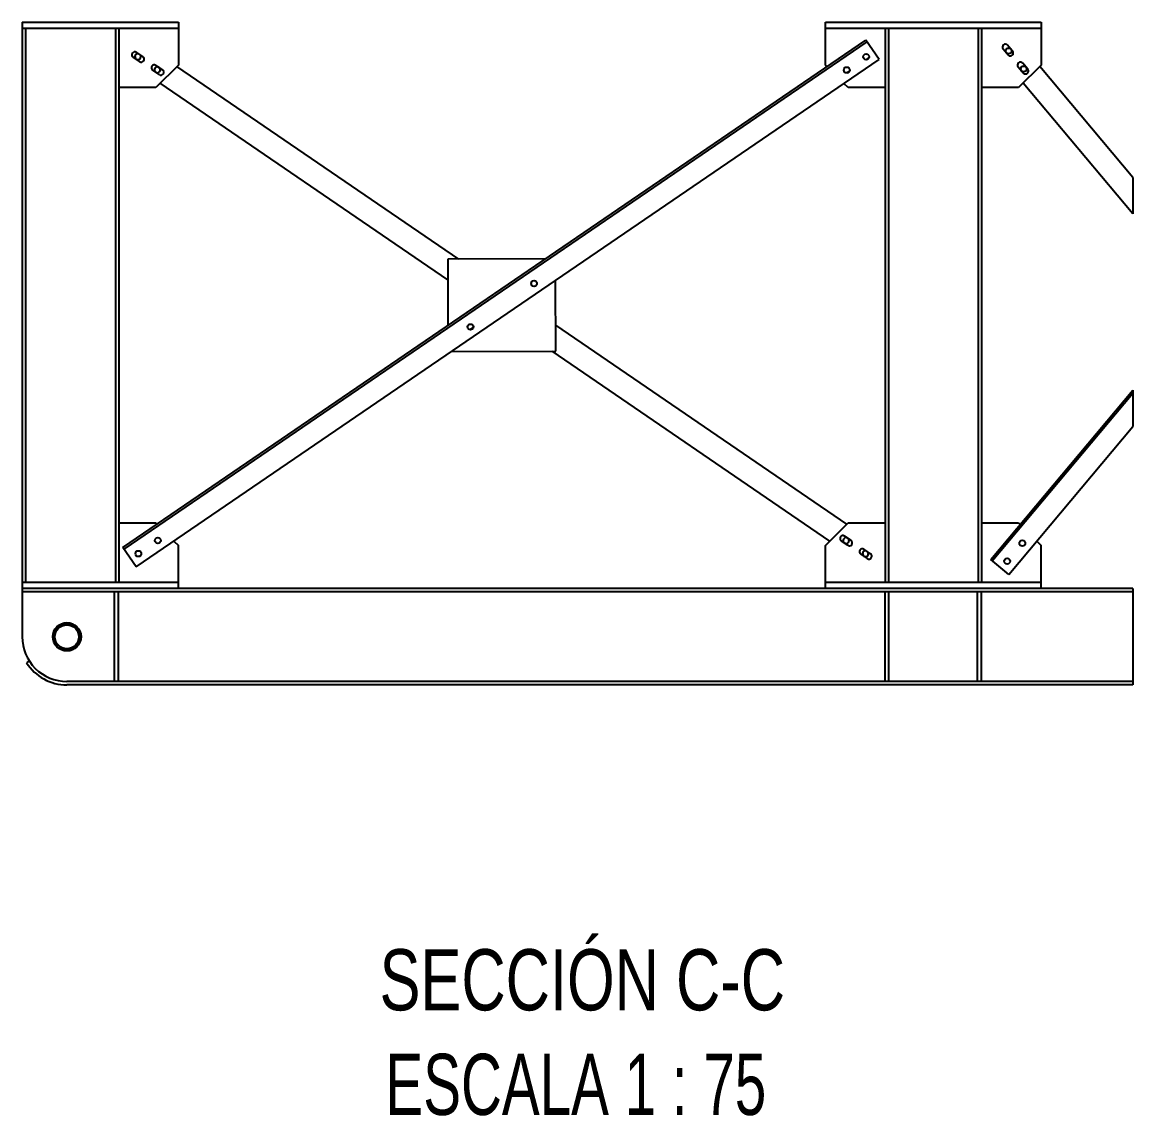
# Model space of a CAD drawing. Header units: millimetres. Extents: x 1293 to 41893, y 1011 to 26911.
# Drawn here: x 15292 to 17695, y 19633 to 22000 of the extents above; entities that cross this region are included whole.
import ezdxf

# ---------------------------------------------------------------- set-up
doc = ezdxf.new("R2010")
doc.units = ezdxf.units.MM
doc.header["$LTSCALE"] = 50
doc.layers.add('CAPA_1', color=7, linetype='Continuous')
doc.layers.add('STRUC', color=4, linetype='Continuous')
doc.styles.add('SLDTEXTSTYLE0', font='TXT', dxfattribs={"width": 0.75})
doc.styles.add('SLDTEXTSTYLE27', font='TXT', dxfattribs={"width": 0.692308})

msp = doc.modelspace()

# ---------------------------------------------------------------- linework, layer by layer
at = {"layer": 'STRUC', "linetype": 'Continuous', "lineweight": 25}
for p, q in [((15291.896841, 22000.368899), (15291.896841, 20670.128899)), ((15291.896841, 22000.368899), (15629.7101743, 22000.368899)), ((15291.896841, 21987.668899), (15629.7101743, 21987.668899)), ((15299.3475076, 21987.668899), (15299.3475076, 20787.668899)), ((15493.4035076, 21987.668899), (15493.4035076, 20787.668899)), ((15500.8541743, 21987.668899), (15500.8541743, 20787.668899)), ((15629.7101743, 22000.368899), (15629.7101743, 21907.668899)), ((17029.708841, 22000.368899), (17496.3755076, 22000.368899)), ((17029.708841, 21907.668899), (17029.708841, 22000.368899)), ((17029.708841, 21987.668899), (17496.3755076, 21987.668899)), ((17158.5635076, 21987.668899), (17158.5635076, 20787.668899)), ((17166.0141743, 21987.668899), (17166.0141743, 20787.668899)), ((17360.0701743, 21987.668899), (17360.0701743, 20787.668899)), ((17367.520841, 21987.668899), (17367.520841, 20787.668899)), ((17496.3755076, 22000.368899), (17496.3755076, 21907.668899)), ((15509.793487, 20863.5440288), (17117.2212986, 21961.5817976)), ((17145.8755719, 21919.6345376), (17117.2212986, 21961.5817976)), ((15512.1813431, 20860.0484238), (17119.6091547, 21958.0861926)), ((17414.0151231, 21942.4601783), (17424.8940529, 21929.4837895)), ((17434.6263444, 21937.6429869), (17423.7474147, 21950.6193756)), ((15545.9979188, 21915.095248), (15531.9042499, 21924.4817422)), ((15538.4477603, 20821.5967688), (17145.8755719, 21919.6345376)), ((15538.9441205, 21935.0519939), (15553.0377894, 21925.6654998)), ((17117.9256389, 21919.1855423), (17123.4325467, 21922.9527549)), ((15588.2789258, 21886.9357656), (15574.1852568, 21896.3222597)), ((15629.7101743, 21907.668899), (15580.8541743, 21858.812899)), ((15581.2251274, 21906.8925115), (15595.3187964, 21897.5060173)), ((16236.4642006, 21487.7458136), (15626.6490623, 21904.607787)), ((17033.1947072, 21904.1830328), (17029.708841, 21907.668899)), ((17076.0438277, 21890.5346741), (17081.4583932, 21894.2387164)), ((17446.6519124, 21903.531012), (17457.5308422, 21890.5546233)), ((17496.3755076, 21907.668899), (17447.520841, 21858.8142323)), ((17467.2631337, 21898.7138206), (17456.384204, 21911.6902094)), ((17694.5229917, 21664.4500662), (17493.2432159, 21904.5366073)), ((16212.4462159, 21442.6292416), (15590.0991551, 21868.0578798)), ((17078.5635076, 21858.8142323), (17069.7468878, 21867.6308521)), ((17694.5229917, 21585.3785627), (17457.1836121, 21868.4770035)), ((15580.8541743, 21858.812899), (15500.8541743, 21858.812899)), ((17158.5635076, 21858.8142323), (17078.5635076, 21858.8142323)), ((17447.520841, 21858.8142323), (17367.520841, 21858.8142323)), ((17694.5229917, 21664.4500662), (17694.5229917, 21585.3785627)), ((16424.2591827, 21488.2177248), (16212.3329945, 21487.6851741)), ((16212.3329945, 21487.6851741), (16212.6948218, 21343.6976057)), ((16446.1681709, 21288.2721486), (16445.7833752, 21441.3998896)), ((16402.3807515, 21429.2768701), (16403.1366809, 21429.7818757)), ((16260.550983, 21334.526172), (16267.8094204, 21339.3752387)), ((17075.9344388, 20913.8944968), (16446.0268972, 21344.4913849)), ((16220.7891411, 21287.7057922), (16446.1681709, 21288.2721486)), ((17039.3845316, 20877.3445897), (16438.2796725, 21288.2523256)), ((17387.0844591, 20837.5679849), (17694.5229917, 21204.2802107)), ((17390.3285545, 20834.8482503), (17694.5229917, 21197.690924)), ((17694.5229917, 21204.2802107), (17694.5229917, 21125.2087697)), ((17426.0136037, 20804.9311698), (17694.5229917, 21125.2087697)), ((15500.8541743, 20916.524899), (15580.8541743, 20916.524899)), ((15580.8541743, 20916.524899), (15583.4916522, 20913.8874211)), ((17029.708841, 20867.668899), (17078.5635076, 20916.5235657)), ((17078.5635076, 20916.5235657), (17158.5635076, 20916.5235657)), ((17367.520841, 20916.5235657), (17447.520841, 20916.5235657)), ((17447.520841, 20916.5235657), (17450.6525259, 20913.3918808)), ((15581.5881375, 20883.945915), (15581.7270624, 20884.03844)), ((17085.0682082, 20878.6296233), (17071.0922169, 20888.190452)), ((15538.4477603, 20821.5967688), (15509.793487, 20863.5440288)), ((15620.0438329, 20877.3352404), (15629.7101743, 20867.668899)), ((15629.7101743, 20774.968899), (15629.7101743, 20867.668899)), ((17029.708841, 20774.968899), (17029.708841, 20867.668899)), ((17063.9215954, 20877.7084585), (17077.8975866, 20868.1476298)), ((17126.996182, 20849.9471372), (17113.0201907, 20859.5079659)), ((17450.7622547, 20876.7096028), (17450.6269251, 20876.5481816)), ((17486.7121276, 20877.3322791), (17496.3755076, 20867.668899)), ((17496.3755076, 20774.968899), (17496.3755076, 20867.668899)), ((15548.6553354, 20846.7535495), (15544.1834279, 20843.775224)), ((17105.8495692, 20849.0259724), (17119.8255605, 20839.4651437)), ((17426.0136037, 20804.9311698), (17387.0844591, 20837.5679849)), ((17418.1267561, 20837.7819761), (17417.9888451, 20837.6174758)), ((15629.7101743, 20787.668899), (15291.896841, 20787.668899)), ((17496.3755076, 20787.668899), (17029.708841, 20787.668899)), ((17694.5229917, 20774.968899), (15291.896841, 20774.968899)), ((17694.5229917, 20767.5182323), (15291.896841, 20767.5182323)), ((15491.896841, 20573.4622323), (15491.896841, 20767.5182323)), ((15500.3635076, 20573.4622323), (15500.3635076, 20767.5182323)), ((17158.5635076, 20573.4622323), (17158.5635076, 20767.5182323)), ((17167.0301743, 20573.4622323), (17167.0301743, 20767.5182323)), ((17358.5635076, 20573.4622323), (17358.5635076, 20767.5182323)), ((17367.0301743, 20573.4622323), (17367.0301743, 20767.5182323)), ((17694.5229917, 20774.968899), (17694.5229917, 20566.0115657)), ((15307.2213124, 20617.8996761), (15301.0417424, 20613.9511711)), ((17694.5229917, 20573.4622323), (15388.5635076, 20573.4622323)), ((17694.5229917, 20566.0115657), (15388.5635076, 20566.0115657))]:
    msp.add_line(p, q, dxfattribs=at)
for centre, radius in [((17425.9184431, 21938.1458346), 6.35), ((17117.6284442, 21925.5285837), 6.35), ((17075.6811842, 21896.8743105), 6.35), ((17458.5552324, 21899.2166684), 6.35), ((16399.2403298, 21434.7959508), 6.35), ((16261.6180857, 21340.7858678), 6.35), ((15585.1772313, 20878.7075081), 6.35), ((17455.5600663, 20872.5498547), 6.35), ((15543.2299713, 20850.0532348), 6.35), ((17422.9232512, 20833.6207101), 6.35), ((15388.5635076, 20670.128899), 30.6666667), ((15388.5635076, 20670.128899), 29.6333333), ((15388.5635076, 20670.128899), 25.9926667)]:
    msp.add_circle(centre, radius, dxfattribs=at)
for centre, radius, start, end in [((15535.4241852, 21929.7668681), 6.35, 56.3360733066, 236.3360733066), ((17418.8812689, 21946.5397769), 6.35, 39.9752380254, 219.9752380254), ((17429.7601987, 21933.5633882), 6.35, 219.9752380255, 39.9752380254), ((15542.229197, 21925.9766009), 6.35, 81.8134808109, 30.8586871047), ((15549.5178541, 21920.3803739), 6.35, 236.3360733066, 56.3360733066), ((17451.5180582, 21907.6106107), 6.35, 39.9752380254, 219.9752380254), ((15577.7051921, 21901.6073856), 6.35, 56.3360733066, 236.3360733067), ((15584.16698, 21897.308459), 6.35, 58.3419105176, 54.330246957), ((15591.7988611, 21892.2208914), 6.35, 236.3360733066, 56.3360733066), ((17462.3969879, 21894.6342219), 6.35, 219.9752380254, 39.9752380255), ((17067.5069061, 20882.9494553), 6.35, 55.6243792276, 235.6243792277), ((17074.3341854, 20878.6488638), 6.35, 73.4627769036, 37.785976031), ((17081.4828974, 20873.3886266), 6.35, 235.6243792276, 55.6243792276), ((17109.43488, 20854.2669692), 6.35, 55.6243792277, 235.6243792276), ((17116.2719683, 20849.9807218), 6.35, 73.9677147468, 37.2810283261), ((17123.4108713, 20844.7061405), 6.35, 235.6243792276, 55.6243792277), ((15388.5635076, 20670.128899), 96.6666667, 180, 270.0000011239), ((15388.5635076, 20669.8741765), 103.8626108, 212.5769960763, 270)]:
    msp.add_arc(centre, radius, start, end, dxfattribs=at)

# ---------------------------------------------------------------- texts
at = {"layer": 'CAPA_1', "char_height": 132.291666667, "attachment_point": 2}
for s, insert, style in [('SECCIÓN C-C', (16503.5719342, 19993.8917903), 'SLDTEXTSTYLE0'), ('ESCALA 1 : 75', (16489.6996497, 19767.5028953), 'SLDTEXTSTYLE27')]:
    msp.add_mtext(s, dxfattribs=dict(at, insert=insert, style=style))

doc.saveas('drawing.dxf')
